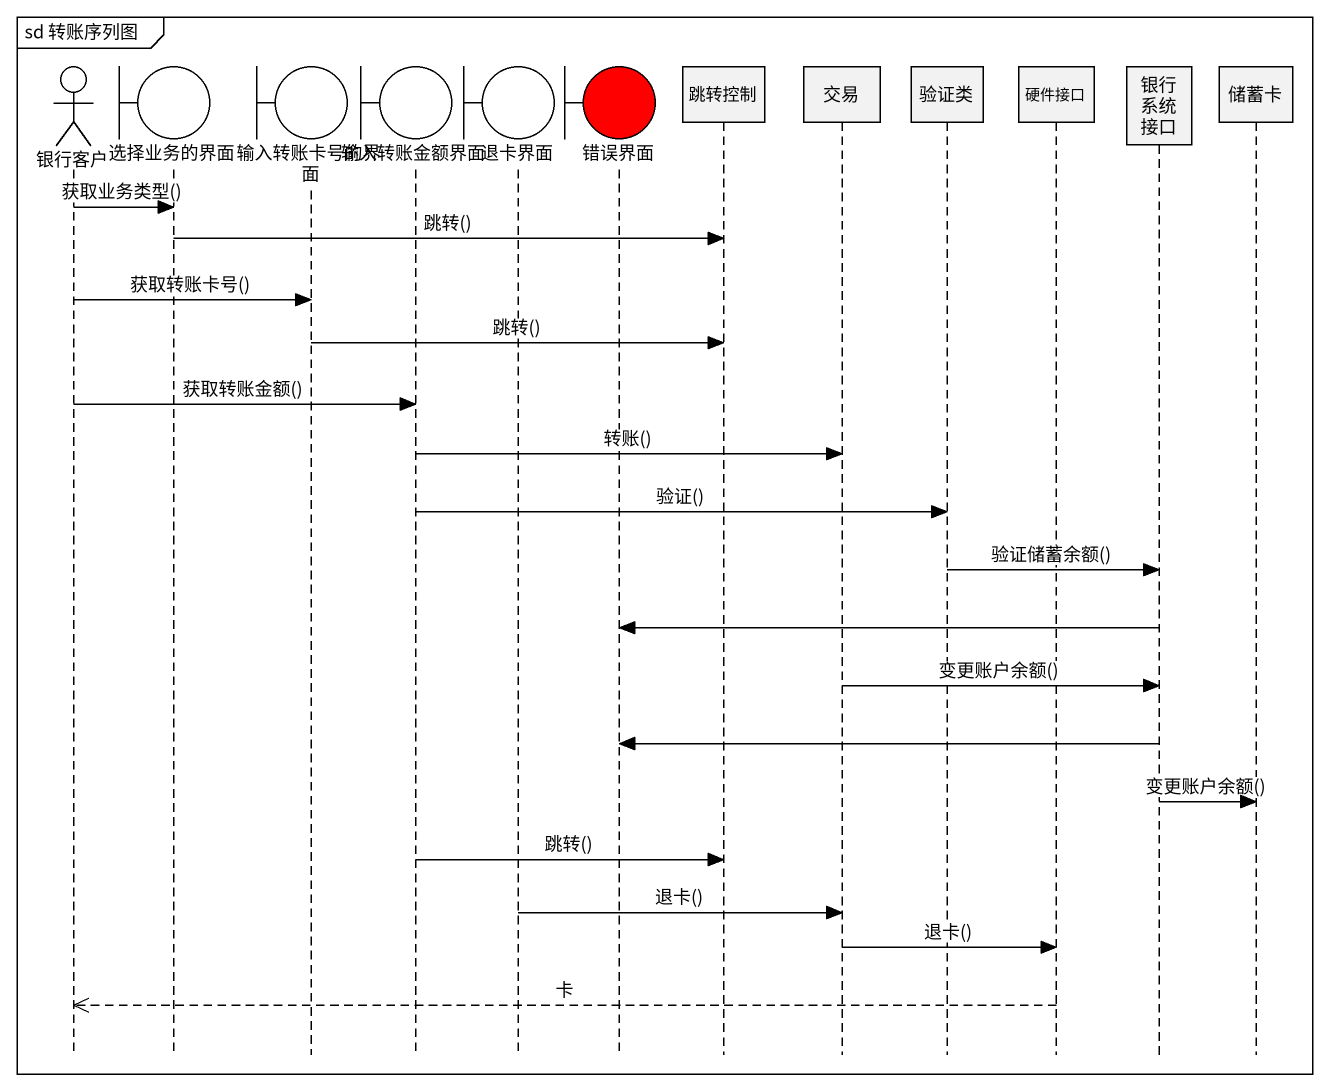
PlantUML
@startuml
mainframe sd 转账序列图
hide footbox
actor 银行客户
boundary 选择业务的界面
boundary 输入转账卡号的界面
boundary 输入转账金额界面
boundary 退卡界面
boundary 错误界面 #FF0000
participant 跳转控制
participant 交易
participant 验证类
participant 硬件接口
participant 银行系统接口
participant 储蓄卡

银行客户 -> 选择业务的界面 : 获取业务类型()
选择业务的界面 -> 跳转控制 : 跳转()
银行客户 -> 输入转账卡号的界面 : 获取转账卡号()
输入转账卡号的界面 -> 跳转控制 : 跳转()
银行客户 -> 输入转账金额界面 : 获取转账金额()
输入转账金额界面 -> 交易 : 转账()
输入转账金额界面 -> 验证类 : 验证()
验证类 -> 银行系统接口 : 验证储蓄余额()
银行系统接口 -> 错误界面
交易 -> 银行系统接口 : 变更账户余额()
银行系统接口 -> 错误界面
银行系统接口 -> 储蓄卡 : 变更账户余额()
输入转账金额界面 -> 跳转控制 : 跳转()
退卡界面 -> 交易 : 退卡()
交易 -> 硬件接口 : 退卡()
硬件接口 -->> 银行客户 : 卡
@enduml
